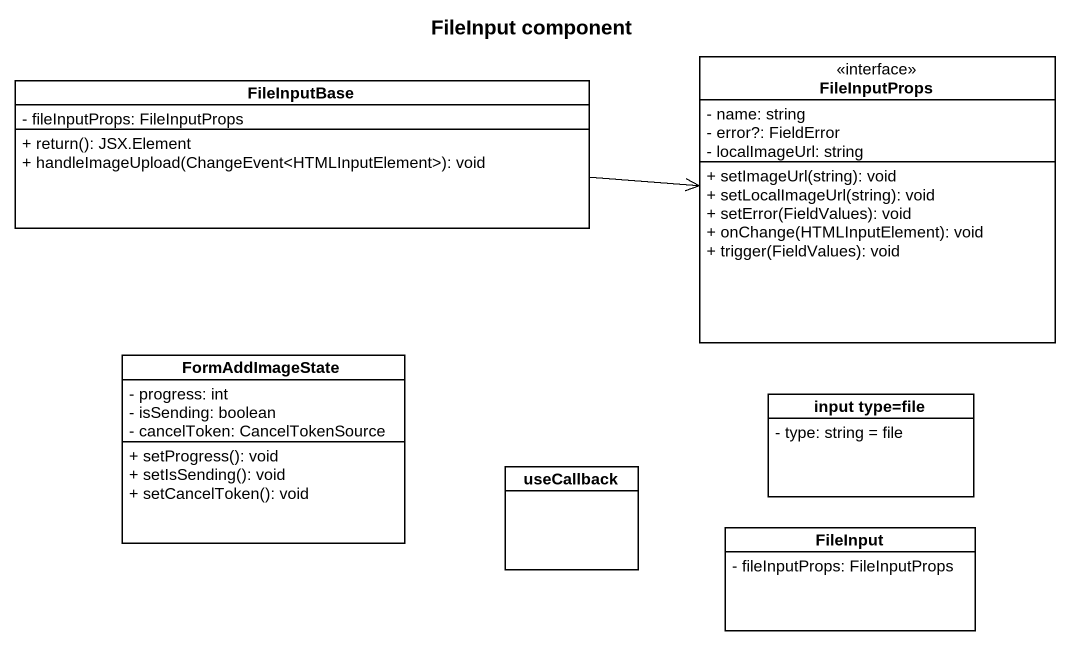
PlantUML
@startuml
title FileInput component
hide circle
hide empty members
skinparam classAttributeIconSize 0
class FileInputBase {
  - fileInputProps: FileInputProps
  + return(): JSX.Element
  + handleImageUpload(ChangeEvent<HTMLInputElement>): void
}
class FileInputProps <<interface>> {
  - name: string
  - error?: FieldError
  - localImageUrl: string
  + setImageUrl(string): void
  + setLocalImageUrl(string): void
  + setError(FieldValues): void
  + onChange(HTMLInputElement): void
  + trigger(FieldValues): void
}
class FormAddImageState {
  - progress: int
  - isSending: boolean
  - cancelToken: CancelTokenSource
  + setProgress(): void
  + setIsSending(): void
  + setCancelToken(): void
}
class "input type=file" as input_type_file {
  - type: string = file
}
class useCallback
class FileInput {
  - fileInputProps: FileInputProps
}
FileInputBase -right-> FileInputProps
@enduml
